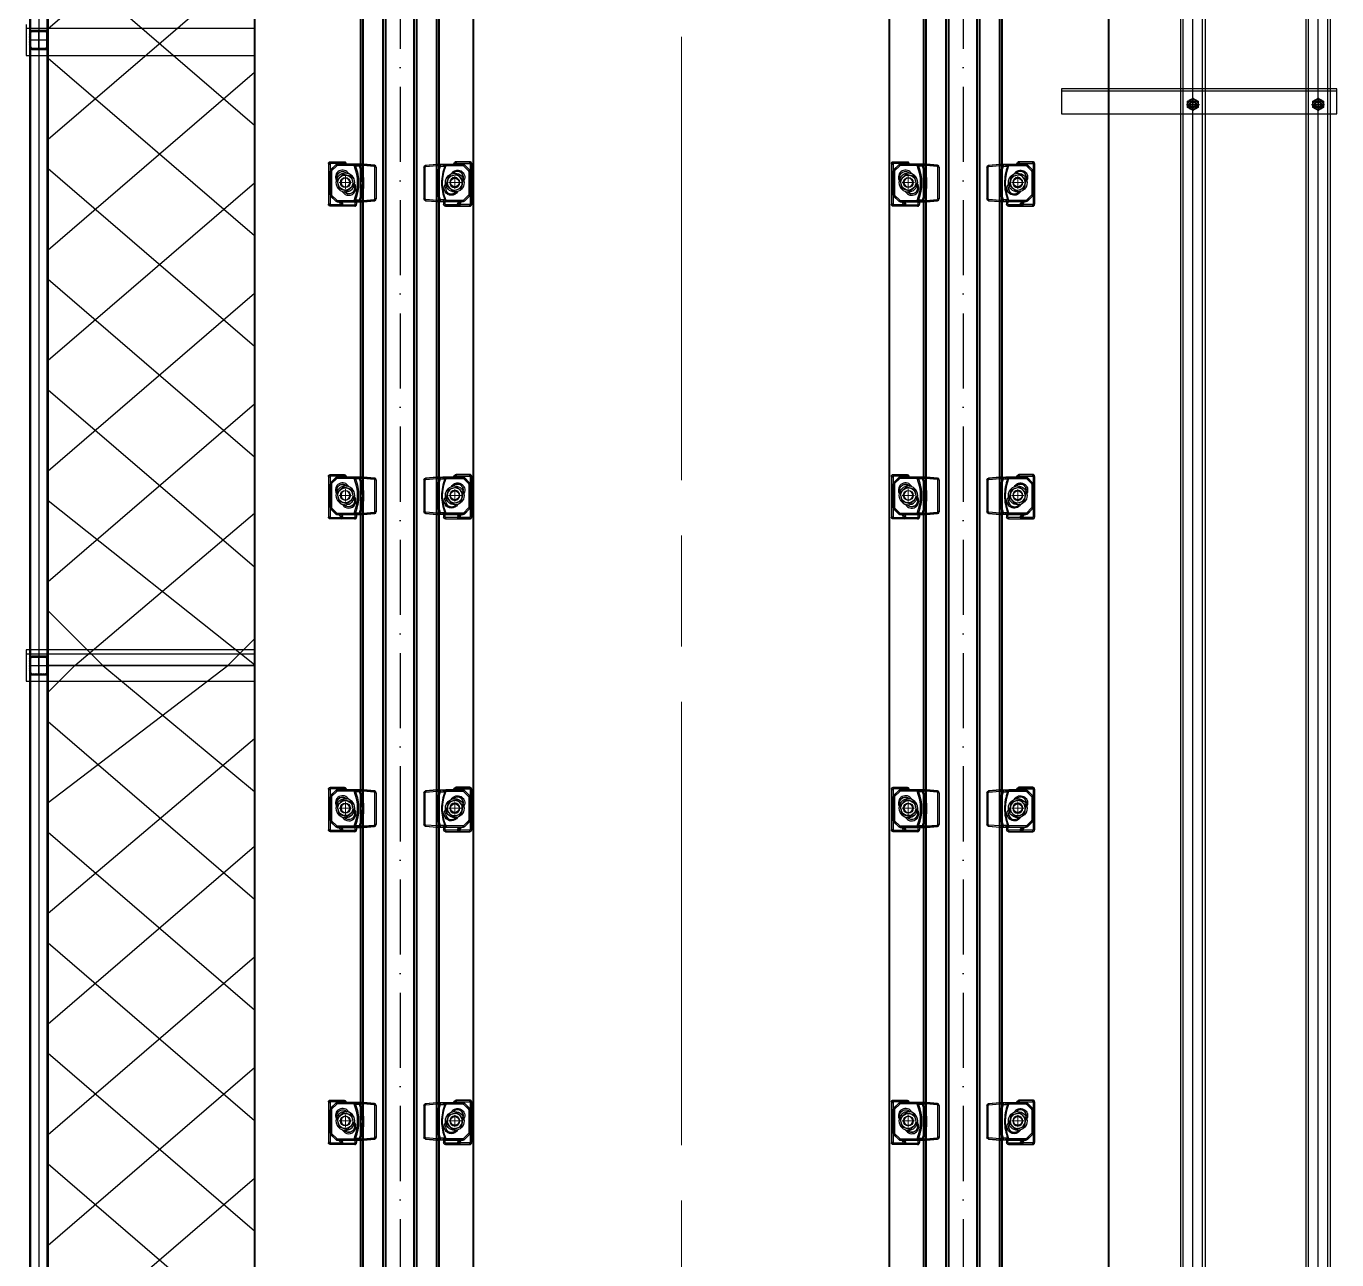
# Model space of a CAD drawing. Header units: centimetres. Extents: x 470464 to 524273, y 49611 to 59074.
# Drawn here: x 487983.2 to 488192.7, y 52610.4 to 52807.6 of the extents above; entities that cross this region are included whole.
import ezdxf

# ---------------------------------------------------------------- set-up
doc = ezdxf.new("R2010")
doc.units = ezdxf.units.CM
doc.header["$MEASUREMENT"] = 0
for name, pattern in [('1244_Aselsan_MIUM_3000$0$ACAD_ISO10W100', [18, 12, -3, 0, -3]), ('ACAD_ISO08W100', [36, 24, -3, 6, -3]), ('CENTER', [50.8, 31.75, -6.35, 6.35, -6.35]), ('CHAIN', [0.3543, 0.2362, -0.0295, 0.0591, -0.0295])]:
    doc.linetypes.add(name, pattern=pattern)
for name, color, linetype, lineweight in [('1', 7, 'Continuous', 25), ('AAA_EKSEN', 1, 'ACAD_ISO08W100', 9), ('Barış BABUR 23', 1, 'ACAD_ISO08W100', 13), ('S-COLS-CONC', 4, 'Continuous', 40)]:
    doc.layers.add(name, color=color, linetype=linetype, lineweight=lineweight)
doc.layers.add('vinç', color=7, linetype='Continuous')

# ---------------------------------------------------------------- blocks, each defined once
blk = doc.blocks.new('rdthtrjyrjrtdtrhtjytj')
at = {"ltscale": 0.4}
h = blk.add_hatch(color=2, dxfattribs=at)
h.dxf.hatch_style = 1
h.paths.add_polyline_path([(413937.79, 75636.94, -0.414214), (413938.19, 75637.34), (413937.79, 75637.34)])
h = blk.add_hatch(color=2, dxfattribs=at)
h.dxf.hatch_style = 1
h.paths.add_polyline_path([(413940.39, 75637.34, -0.414214), (413940.79, 75636.94), (413940.79, 75637.34)])
h = blk.add_hatch(color=2, dxfattribs=at)
h.dxf.hatch_style = 1
h.paths.add_polyline_path([(414037.79, 75636.94, -0.414214), (414038.19, 75637.34), (414037.79, 75637.34)])
h = blk.add_hatch(color=2, dxfattribs=at)
h.dxf.hatch_style = 1
h.paths.add_polyline_path([(414040.39, 75637.34, -0.414214), (414040.79, 75636.94), (414040.79, 75637.34)])
at = {"color": 2, "linetype": 'Continuous', "ltscale": 2}
for p, q in [((413937.46, 75637.34), (413909.07, 75670.34)), ((413924.5, 75637.34), (413952.89, 75670.34)), ((413955.14, 75637.34), (413926.75, 75670.34)), ((413942.17, 75637.34), (413970.56, 75670.34)), ((413972.82, 75637.34), (413944.43, 75670.34)), ((413959.85, 75637.34), (413988.24, 75670.34)), ((413990.49, 75637.34), (413962.1, 75670.34)), ((413977.53, 75637.34), (414005.92, 75670.34)), ((414008.17, 75637.34), (413979.78, 75670.34)), ((413995.21, 75637.34), (414023.49, 75670.34)), ((414025.85, 75637.34), (413997.46, 75670.34)), ((414012.89, 75637.34), (414039.12, 75670.34)), ((414039.29, 75641.58), (414014.94, 75670.34)), ((414039.29, 75666.06), (414035, 75670.34)), ((414039.29, 75646.06), (414059.4, 75670.34)), ((414048.24, 75637.34), (414076.63, 75670.34)), ((414078.88, 75637.34), (414050.97, 75670.34)), ((414065.92, 75637.34), (414094.31, 75670.34)), ((414096.56, 75637.34), (414068.17, 75670.34)), ((414083.6, 75637.34), (414111.99, 75670.34)), ((414114.24, 75637.34), (414085.85, 75670.34)), ((414101.27, 75637.34), (414129.66, 75670.34)), ((414131.91, 75637.34), (414103.53, 75670.34)), ((414118.95, 75637.34), (414147.34, 75670.34)), ((414149.59, 75637.34), (414121.2, 75670.34)), ((414061.2, 75637.34), (414039.29, 75666.06)), ((414030.56, 75637.34), (414039.29, 75646.06)), ((414043.53, 75637.34), (414039.29, 75641.58))]:
    blk.add_line(p, q, dxfattribs=at)
at = {"color": 2, "ltscale": 5}
for p, q in [((413937.39, 75633.84), (413937.39, 75670.34)), ((413941.79, 75633.84), (413941.79, 75670.34)), ((414036.79, 75670.34), (414036.79, 75633.84)), ((414037.39, 75633.84), (414037.39, 75670.34)), ((414041.79, 75633.84), (414041.79, 75670.34)), ((413936.79, 75633.84), (413941.79, 75633.84)), ((414036.79, 75633.84), (414041.79, 75633.84))]:
    blk.add_line(p, q, dxfattribs=at)
at = {"color": 2, "ltscale": 0.4}
for p, q in [((414039.29, 75670.34), (414039.29, 75637.34)), ((414039.29, 75637.34), (414039.29, 75670.34)), ((413839.29, 75637.34), (414039.29, 75637.34)), ((413937.79, 75636.94), (413937.79, 75637.34)), ((413938.19, 75637.34), (413937.79, 75637.34)), ((413937.79, 75637.34), (413937.79, 75636.94)), ((413937.79, 75636.94), (413937.79, 75634.74)), ((413937.99, 75636.94), (413937.99, 75634.74)), ((413940.39, 75637.34), (413938.19, 75637.34)), ((413940.39, 75637.14), (413938.19, 75637.14)), ((413940.39, 75637.34), (413940.79, 75637.34)), ((413940.59, 75634.74), (413940.59, 75636.94)), ((413940.79, 75636.94), (413940.79, 75637.34)), ((413940.79, 75637.34), (413940.79, 75636.94)), ((413940.79, 75634.74), (413940.79, 75636.94)), ((414037.79, 75636.94), (414037.79, 75637.34)), ((414038.19, 75637.34), (414037.79, 75637.34)), ((414037.79, 75637.34), (414037.79, 75636.94)), ((414037.79, 75636.94), (414037.79, 75634.74)), ((414037.99, 75636.94), (414037.99, 75634.74)), ((414040.39, 75637.34), (414038.19, 75637.34)), ((414040.39, 75637.14), (414038.19, 75637.14)), ((414039.29, 75637.34), (414239.29, 75637.34)), ((414040.39, 75637.34), (414040.79, 75637.34)), ((414040.59, 75634.74), (414040.59, 75636.94)), ((414040.79, 75636.94), (414040.79, 75637.34)), ((414040.79, 75637.34), (414040.79, 75636.94)), ((414040.79, 75634.74), (414040.79, 75636.94)), ((413938.19, 75634.54), (413940.39, 75634.54)), ((413938.19, 75634.34), (413940.39, 75634.34)), ((414038.19, 75634.54), (414040.39, 75634.54)), ((414038.19, 75634.34), (414040.39, 75634.34))]:
    blk.add_line(p, q, dxfattribs=at)
at = {"color": 2}
for p, q in [((414480.79, 75637.34), (413397.79, 75637.34)), ((413397.79, 75634.34), (414480.79, 75634.34))]:
    blk.add_line(p, q, dxfattribs=at)
at = {"color": 2, "ltscale": 3}
for p, q in [((413397.79, 75637.14), (414480.79, 75637.14)), ((413397.79, 75634.54), (414480.79, 75634.54))]:
    blk.add_line(p, q, dxfattribs=at)
at = {"color": 2, "linetype": 'CENTER', "ltscale": 30}
blk.add_line((413397.79, 75635.84), (414480.79, 75635.84), dxfattribs=at)
at = {"color": 2, "linetype": 'Continuous'}
for p, q in [((413938.2, 75637.34), (413937.79, 75636.92)), ((413937.99, 75636.86), (413937.79, 75636.66)), ((413937.99, 75636.59), (413937.79, 75636.39)), ((413937.99, 75636.33), (413937.79, 75636.13)), ((413937.99, 75636.06), (413937.79, 75635.86)), ((413937.99, 75635.8), (413937.79, 75635.6)), ((413938.47, 75637.34), (413938.27, 75637.14)), ((413938.73, 75637.34), (413938.53, 75637.14)), ((413939, 75637.34), (413938.8, 75637.14)), ((413939.26, 75637.34), (413939.06, 75637.14)), ((413939.53, 75637.34), (413939.33, 75637.14)), ((413939.79, 75637.34), (413939.59, 75637.14)), ((413940.06, 75637.34), (413939.86, 75637.14)), ((413940.32, 75637.34), (413940.12, 75637.14)), ((413940.55, 75637.3), (413940.39, 75637.14)), ((413940.7, 75637.18), (413940.56, 75637.04)), ((413940.78, 75637), (413940.59, 75636.8)), ((413940.79, 75636.74), (413940.59, 75636.54)), ((413940.79, 75636.47), (413940.59, 75636.27)), ((413940.79, 75636.21), (413940.59, 75636.01)), ((413940.79, 75635.94), (413940.59, 75635.74)), ((414038.2, 75637.34), (414037.79, 75636.92)), ((414037.99, 75636.86), (414037.79, 75636.66)), ((414037.99, 75636.59), (414037.79, 75636.39)), ((414037.99, 75636.33), (414037.79, 75636.13)), ((414037.99, 75636.06), (414037.79, 75635.86)), ((414037.99, 75635.8), (414037.79, 75635.6)), ((414038.47, 75637.34), (414038.27, 75637.14)), ((414038.73, 75637.34), (414038.53, 75637.14)), ((414039, 75637.34), (414038.8, 75637.14)), ((414039.26, 75637.34), (414039.06, 75637.14)), ((414039.53, 75637.34), (414039.33, 75637.14)), ((414039.79, 75637.34), (414039.59, 75637.14)), ((414040.06, 75637.34), (414039.86, 75637.14)), ((414040.32, 75637.34), (414040.12, 75637.14)), ((414040.55, 75637.3), (414040.39, 75637.14)), ((414040.7, 75637.18), (414040.56, 75637.04)), ((414040.78, 75637), (414040.59, 75636.8)), ((414040.79, 75636.74), (414040.59, 75636.54)), ((414040.79, 75636.47), (414040.59, 75636.27)), ((414040.79, 75636.21), (414040.59, 75636.01)), ((414040.79, 75635.94), (414040.59, 75635.74)), ((413937.99, 75635.53), (413937.79, 75635.33)), ((413937.99, 75635.27), (413937.79, 75635.07)), ((413937.99, 75635), (413937.79, 75634.8)), ((413937.99, 75634.73), (413937.82, 75634.57)), ((413938.08, 75634.57), (413937.94, 75634.42)), ((413938.32, 75634.54), (413938.12, 75634.34)), ((413938.58, 75634.54), (413938.38, 75634.34)), ((413938.85, 75634.54), (413938.65, 75634.34)), ((413939.11, 75634.54), (413938.91, 75634.34)), ((413939.38, 75634.54), (413939.18, 75634.34)), ((413939.64, 75634.54), (413939.44, 75634.34)), ((413939.91, 75634.54), (413939.71, 75634.34)), ((413940.17, 75634.54), (413939.97, 75634.34)), ((413940.45, 75634.55), (413940.24, 75634.34)), ((413940.76, 75634.59), (413940.53, 75634.36)), ((413940.79, 75634.88), (413940.57, 75634.67)), ((413940.79, 75635.68), (413940.59, 75635.48)), ((413940.79, 75635.41), (413940.59, 75635.21)), ((413940.79, 75635.15), (413940.59, 75634.95)), ((414037.99, 75635.53), (414037.79, 75635.33)), ((414037.99, 75635.27), (414037.79, 75635.07)), ((414037.99, 75635), (414037.79, 75634.8)), ((414037.99, 75634.73), (414037.82, 75634.57)), ((414038.08, 75634.57), (414037.94, 75634.42)), ((414038.32, 75634.54), (414038.12, 75634.34)), ((414038.58, 75634.54), (414038.38, 75634.34)), ((414038.85, 75634.54), (414038.65, 75634.34)), ((414039.11, 75634.54), (414038.91, 75634.34)), ((414039.38, 75634.54), (414039.18, 75634.34)), ((414039.64, 75634.54), (414039.44, 75634.34)), ((414039.91, 75634.54), (414039.71, 75634.34)), ((414040.17, 75634.54), (414039.97, 75634.34)), ((414040.45, 75634.55), (414040.24, 75634.34)), ((414040.76, 75634.59), (414040.53, 75634.36)), ((414040.79, 75634.88), (414040.57, 75634.67)), ((414040.79, 75635.68), (414040.59, 75635.48)), ((414040.79, 75635.41), (414040.59, 75635.21)), ((414040.79, 75635.15), (414040.59, 75634.95))]:
    blk.add_line(p, q, dxfattribs=at)
at = {"color": 2, "linetype": 'CENTER', "ltscale": 10}
for p, q in [((413940.59, 75635.84), (413937.99, 75635.84)), ((413939.29, 75634.54), (413939.29, 75637.14)), ((414040.59, 75635.84), (414037.99, 75635.84)), ((414039.29, 75634.54), (414039.29, 75637.14))]:
    blk.add_line(p, q, dxfattribs=at)
at = {"color": 2, "ltscale": 0.4}
for centre, radius, start, end in [((413938.19, 75636.94), 0.4, 90, 180), ((413938.19, 75636.94), 0.4, 90, 180), ((413938.19, 75636.94), 0.2, 90, 180), ((413940.39, 75636.94), 0.4, 0, 90), ((413940.39, 75636.94), 0.4, 0, 90), ((413940.39, 75636.94), 0.2, 0, 90), ((414038.19, 75636.94), 0.4, 90, 180), ((414038.19, 75636.94), 0.4, 90, 180), ((414038.19, 75636.94), 0.2, 90, 180), ((414040.39, 75636.94), 0.4, 0, 90), ((414040.39, 75636.94), 0.4, 0, 90), ((414040.39, 75636.94), 0.2, 0, 90), ((413938.19, 75634.74), 0.4, 180, 270), ((413938.19, 75634.74), 0.2, 180, 270), ((413940.39, 75634.74), 0.2, 270, 0), ((413940.39, 75634.74), 0.4, 270, 0), ((414038.19, 75634.74), 0.4, 180, 270), ((414038.19, 75634.74), 0.2, 180, 270), ((414040.39, 75634.74), 0.2, 270, 0), ((414040.39, 75634.74), 0.4, 270, 0)]:
    blk.add_arc(centre, radius, start, end, dxfattribs=at)
at = {"layer": 'vinç', "color": 2}
blk.add_line((414481.79, 75670.34), (413396.79, 75670.34), dxfattribs=at)
blk = doc.blocks.new('tfdyktstrkydsrtdykulkdtkyg')
at = {"color": 2, "linetype": '1244_Aselsan_MIUM_3000$0$ACAD_ISO10W100'}
blk.add_line((413349.49, 75894.59), (414524.69, 75894.59), dxfattribs=at)
at = {"layer": 'S-COLS-CONC', "color": 2}
for p, q in [((414524.69, 75900.84), (413349.49, 75900.84)), ((414524.69, 75900.47), (413349.49, 75900.47)), ((414524.69, 75897.29), (413349.49, 75897.29)), ((414524.69, 75896.84), (413349.49, 75896.84)), ((414524.69, 75892.34), (413349.49, 75892.34)), ((414524.69, 75891.89), (413349.49, 75891.89)), ((414524.69, 75888.7), (413349.49, 75888.7)), ((414524.69, 75888.34), (413349.49, 75888.34))]:
    blk.add_line(p, q, dxfattribs=at)
blk = doc.blocks.new('sfsdsggssg')
at = {"layer": '1', "color": 2, "linetype": 'Continuous'}
for p, q in [((1141.12, -34640.04), (1141.14, -34640.05)), ((1141.12, -34640.04), (1141.12, -34645.13)), ((1141.14, -34640.05), (1141.34, -34640.05)), ((1141.14, -34640.05), (1141.14, -34645.11)), ((1141.34, -34645.11), (1141.34, -34640.05)), ((1141.39, -34639.74), (1143.17, -34639.58)), ((1141.41, -34639.76), (1141.39, -34639.74)), ((1143.18, -34639.6), (1141.41, -34639.76)), ((1141.41, -34639.76), (1141.43, -34639.95)), ((1141.43, -34639.95), (1143.19, -34639.8)), ((1143.18, -34639.6), (1143.19, -34639.8)), ((1143.2, -34639.6), (1143.2, -34639.8)), ((1143.56, -34639.62), (1143.54, -34639.81)), ((1143.54, -34639.81), (1143.64, -34639.82)), ((1143.56, -34639.62), (1143.57, -34639.58)), ((1143.66, -34639.63), (1143.56, -34639.62)), ((1143.57, -34639.58), (1144.07, -34639.58)), ((1143.66, -34639.63), (1143.64, -34639.82)), ((1143.64, -34639.82), (1143.79, -34639.88)), ((1144.06, -34639.63), (1144.07, -34639.58)), ((1144.45, -34639.58), (1147.37, -34639.58)), ((1144.45, -34639.61), (1144.45, -34639.58)), ((1147.36, -34639.6), (1144.65, -34639.6)), ((1144.65, -34639.6), (1144.65, -34639.8)), ((1144.65, -34639.8), (1147.36, -34639.8)), ((1145.84, -34639.58), (1145.99, -34639.33)), ((1146.02, -34639.39), (1145.91, -34639.58)), ((1145.99, -34639.33), (1146.02, -34639.39)), ((1146.14, -34639.58), (1146.2, -34639.49)), ((1146.28, -34639.24), (1146.25, -34639.18)), ((1148.46, -34639.18), (1146.25, -34639.18)), ((1148.4, -34639.24), (1146.28, -34639.24)), ((1146.28, -34639.44), (1148.4, -34639.44)), ((1147.37, -34639.58), (1147.36, -34639.6)), ((1147.36, -34639.6), (1147.36, -34639.8)), ((1147.43, -34639.83), (1147.58, -34639.69)), ((1147.43, -34639.83), (1148.25, -34640.64)), ((1147.58, -34639.69), (1147.58, -34639.67)), ((1148.39, -34640.5), (1147.58, -34639.69)), ((1147.59, -34639.67), (1148.41, -34640.49)), ((1148.25, -34640.64), (1148.39, -34640.5)), ((1148.28, -34640.72), (1148.28, -34644.45)), ((1148.28, -34640.72), (1148.47, -34640.72)), ((1148.41, -34640.49), (1148.39, -34640.5)), ((1148.46, -34639.18), (1148.4, -34639.24)), ((1148.47, -34640.72), (1148.5, -34640.71)), ((1148.47, -34644.45), (1148.47, -34640.72)), ((1148.5, -34639.54), (1148.51, -34642.73)), ((1148.5, -34640.71), (1148.5, -34644.46)), ((1148.7, -34639.54), (1148.75, -34639.48)), ((1148.71, -34642.91), (1148.7, -34639.54)), ((1148.75, -34639.48), (1148.75, -34645.98)), ((1144.57, -34642.74), (1144.5, -34642.84)), ((1144.6, -34642.9), (1144.5, -34642.84)), ((1145.51, -34641.09), (1145.49, -34641.12)), ((1145.51, -34641.09), (1145.53, -34641.11)), ((1148.68, -34643.14), (1148.71, -34642.91)), ((1146.45, -34643.96), (1146.49, -34643.98)), ((1146.49, -34643.98), (1146.51, -34643.94)), ((1148.25, -34644.52), (1147.43, -34645.33)), ((1147.58, -34645.47), (1148.39, -34644.66)), ((1148.41, -34644.67), (1147.59, -34645.49)), ((1148.25, -34644.52), (1148.39, -34644.66)), ((1148.28, -34644.45), (1148.47, -34644.45)), ((1148.39, -34644.66), (1148.41, -34644.67)), ((1148.5, -34644.46), (1148.47, -34644.45)), ((1148.49, -34644.53), (1148.49, -34645.93)), ((1148.69, -34645.92), (1148.68, -34643.14)), ((1141.14, -34645.11), (1141.12, -34645.13)), ((1141.14, -34645.11), (1141.34, -34645.11)), ((1141.39, -34645.42), (1141.41, -34645.41)), ((1143.17, -34645.58), (1141.39, -34645.42)), ((1141.41, -34645.41), (1141.43, -34645.21)), ((1141.41, -34645.41), (1143.18, -34645.56)), ((1143.19, -34645.36), (1141.43, -34645.21)), ((1143.18, -34645.56), (1143.19, -34645.36)), ((1143.2, -34645.36), (1143.2, -34645.56)), ((1143.64, -34645.34), (1143.54, -34645.35)), ((1143.54, -34645.35), (1143.56, -34645.55)), ((1143.56, -34645.55), (1143.66, -34645.54)), ((1143.56, -34645.55), (1143.57, -34645.58)), ((1144.07, -34645.58), (1143.57, -34645.58)), ((1143.79, -34645.28), (1143.64, -34645.34)), ((1143.64, -34645.34), (1143.66, -34645.54)), ((1144.06, -34645.54), (1144.07, -34645.58)), ((1144.25, -34645.58), (1144.25, -34645.98)), ((1144.29, -34645.94), (1144.25, -34645.98)), ((1144.3, -34645.58), (1144.29, -34645.94)), ((1144.45, -34645.55), (1144.45, -34645.58)), ((1147.37, -34645.58), (1144.45, -34645.58)), ((1144.49, -34645.95), (1144.5, -34645.58)), ((1144.55, -34646.28), (1144.59, -34646.24)), ((1144.55, -34646.28), (1148.46, -34646.28)), ((1146.46, -34646.05), (1144.59, -34646.05)), ((1144.59, -34646.24), (1146.72, -34646.24)), ((1144.65, -34645.36), (1144.65, -34645.56)), ((1147.36, -34645.36), (1144.65, -34645.36)), ((1144.65, -34645.56), (1147.36, -34645.56)), ((1146.65, -34645.58), (1146.51, -34645.83)), ((1146.72, -34646.24), (1146.84, -34646.22)), ((1146.84, -34646.03), (1146.84, -34646.22)), ((1148.39, -34646.03), (1146.84, -34646.03)), ((1146.84, -34646.22), (1148.39, -34646.22)), ((1147.36, -34645.36), (1147.36, -34645.56)), ((1147.36, -34645.56), (1147.37, -34645.58)), ((1147.43, -34645.33), (1147.58, -34645.47)), ((1147.58, -34645.49), (1147.58, -34645.47)), ((1148.39, -34646.03), (1148.39, -34646.22)), ((1148.39, -34646.22), (1148.46, -34646.28)), ((1148.75, -34645.98), (1148.69, -34645.92))]:
    blk.add_line(p, q, dxfattribs=at)
for radius in [1.5, 0.7]:
    blk.add_circle((1146.05, -34642.51), radius, dxfattribs=at)
at = {"layer": '1', "color": 2, "linetype": 'Continuous', "extrusion": (0, 0, -1)}
blk.add_circle((-1146.05, -34642.51), 0.8, dxfattribs=at)
for centre, start, end in [((-1146.5, -34641.66), 29.8539, 207.4717), ((-1145.5, -34643.41), 209.8539, 29.8539)]:
    blk.add_arc(centre, 1.14, start, end, dxfattribs=at)
at = {"layer": '1', "color": 2, "linetype": 'Continuous'}
for centre, radius, start, end in [((1146.5, -34641.66), 0.943, 345.8258, 138.463), ((1146.5, -34641.66), 0.92, 347.6089, 136.677), ((1146.05, -34642.51), 1.2, 166, 226), ((1146.05, -34642.51), 1.2, 106, 166), ((1146.05, -34642.51), 1.2, 46, 106), ((1146.05, -34642.51), 1.2, 286, 346), ((1146.05, -34642.51), 1.2, 346, 46), ((1145.5, -34643.41), 0.943, 155.4674, 321.1742), ((1145.5, -34643.41), 0.92, 156.9271, 319.7145), ((1146.05, -34642.51), 1.2, 226, 286)]:
    blk.add_arc(centre, radius, start, end, dxfattribs=at)
at = {"layer": '1', "color": 2, "linetype": 'Continuous', "extrusion": (0, 0, -1)}
for centre, major_axis, ratio, start_param, end_param in [((1141.42, -34640.04), (-0.222, 0.204), 0.995811, 5.544902, 7.021469), ((1141.44, -34640.05), (0.203, 0.221), 0.997694, 3.974105, 5.450673), ((1141.44, -34640.05), (0.0742, -0.068), 0.993033, 2.403309, 3.879876), ((1143.64, -34639.82), (0.001, 0.2), 0.752836, 0.132804, 1.847295), ((1152.49, -34642.58), (-8.4, 0), 0.918737, 5.915201, 6.65117), ((1144.04, -34639.83), (0.001, 0.2), 0.752479, 0.132721, 1.852962), ((1144.31, -34639.82), (-0.014, 0.199), 0.74106, 0.130215, 1.915333), ((1144.45, -34639.81), (-0.008, 0.2), 0.422896, 0.096328, 1.761115), ((1146.28, -34639.54), (0.271, 0.128), 0.997202, 4.110755, 5.150568), ((1146.19, -34639.49), (-0.173, 0.101), 0.027764, 4.691233, 6.195885), ((1146.28, -34639.54), (-0.0748, 0.0667), 0.997721, 6.084759, 7.124571), ((1146.28, -34639.44), (0, 0.2), 0.004243, 0.087267, 1.605444), ((1147.36, -34639.9), (-0.277, 0.115), 0.998522, 1.179673, 1.96192), ((1147.36, -34639.9), (0.0384, 0.0928), 0.995546, 5.892062, 6.674309), ((1147.37, -34639.88), (0.115, 0.278), 0.997326, 5.892062, 6.674309), ((1148.17, -34640.72), (-0.0928, -0.0384), 0.995546, 2.750469, 3.532716), ((1148.17, -34640.72), (-0.115, 0.277), 0.998522, 1.179673, 1.96192), ((1148.4, -34639.44), (0, 0.2), 0.004243, 0.087267, 1.605444), ((1148.4, -34639.54), (-0.243, 0.175), 0.996422, 0.949848, 2.513048), ((1148.4, -34639.54), (0.0889, 0.0469), 0.994028, 5.200197, 6.763397), ((1148.2, -34640.71), (0.278, 0.115), 0.997326, 5.892062, 6.674309), ((1148.5, -34639.54), (0.2, 0.001), 0.034652, 0.087319, 1.566648), ((1148.51, -34642.74), (0.008, 0.2), 0.005639, 3.866293, 4.746837), ((1148.47, -34643.25), (0.056, 0.516), 0.770786, 6.203754, 6.230389), ((1148.51, -34642.91), (-0.201, 0.003), 0.124494, 1.540952, 3.020281), ((1148.51, -34642.91), (-0.188, 0.076), 0.878606, 1.230281, 2.70961), ((1148.17, -34644.45), (0.0928, -0.0384), 0.995546, 5.892062, 6.674309), ((1148.17, -34644.45), (0.115, 0.277), 0.998522, 1.179673, 1.96192), ((1148.2, -34644.46), (-0.278, 0.115), 0.997326, 2.750469, 3.532716), ((1148.49, -34643.14), (0.199, -0.02), 0.74823, 4.69971, 6.151435), ((1148.49, -34643.14), (-0.2, -0.001), 0.034899, 3.228912, 4.651252), ((1141.42, -34645.13), (0.222, 0.204), 0.995811, 2.403309, 3.879876), ((1141.44, -34645.11), (-0.203, 0.221), 0.997694, 3.974105, 5.450673), ((1141.44, -34645.11), (0.0742, 0.068), 0.993033, 2.403309, 3.879876), ((1143.64, -34645.34), (-0.001, 0.2), 0.752836, 1.294298, 3.008789), ((1144.04, -34645.34), (-0.001, 0.2), 0.752479, 1.288631, 3.008872), ((1144.56, -34645.98), (0.214, 0.214), 0.992433, 2.359993, 3.923193), ((1144.49, -34645.94), (-0.2, 0.001), 0.034627, 4.708031, 6.195866), ((1144.59, -34645.94), (-0.138, 0.267), 0.998031, 3.623062, 5.186262), ((1144.31, -34645.35), (0.014, 0.199), 0.74106, 1.22626, 3.011378), ((1144.45, -34645.36), (0.008, 0.2), 0.422896, 1.380478, 3.045264), ((1144.6, -34645.95), (0.0592, 0.0819), 0.989251, 2.52068, 4.08388), ((1144.59, -34646.04), (0, -0.2), 0.004269, 4.747034, 6.195918), ((1146.9, -34646), (0.426, 0.115), 0.905428, 3.310168, 3.875491), ((1146.46, -34646.06), (-0.199, -0.016), 0.034866, 1.569261, 2.70958), ((1146.72, -34646.04), (-0.256, 0.042), 0.76271, 4.58737, 6.036255), ((1146.51, -34645.83), (-0.174, 0.099), 0.027964, 1.549906, 2.758993), ((1146.84, -34646.02), (-0.038, 0.196), 0.907507, 3.350606, 5.211047), ((1146.9, -34646.01), (0.253, 0.061), 0.768803, 3.289543, 3.701099), ((1146.72, -34646.04), (-0.012, 0.201), 0.369521, 3.302192, 4.751077), ((1146.84, -34646.02), (-0.187, 0.071), 0.032625, 4.699988, 5.905162), ((1176.86, -34592.77), (84.96, 148.55), 0.001169, 1.933599, 1.936064), ((1146.84, -34646.01), (-0.174, 0.099), 0.030283, 4.695034, 5.900559), ((1176.86, -34592.78), (84.96, 148.54), 0.002337, 1.9329, 1.936067), ((1147.36, -34645.26), (0.0384, -0.0928), 0.995546, 5.892062, 6.674309), ((1147.36, -34645.26), (0.277, 0.115), 0.998522, 1.179673, 1.96192), ((1147.37, -34645.28), (-0.115, 0.278), 0.997326, 2.750469, 3.532716), ((1148.39, -34645.92), (0.139, 0.266), 0.998207, 1.09196, 2.65516), ((1148.39, -34645.93), (-0.0609, 0.0807), 0.988978, 2.219923, 3.783123), ((1148.49, -34645.92), (-0.2, -0.001), 0.034899, 3.228912, 4.712496)]:
    blk.add_ellipse(centre, major_axis=major_axis, ratio=ratio, start_param=start_param, end_param=end_param, dxfattribs=at)
at = {"layer": '1', "color": 2, "linetype": 'Continuous'}
for centre, major_axis, ratio, start_param, end_param in [((1152.2, -34642.58), (-9.07, 0), 0.918737, 5.945855, 6.620515), ((1146.25, -34639.48), (-0.15, 0.261), 0.994945, 5.763279, 6.803091), ((1148.45, -34639.48), (0.214, 0.214), 0.992433, 5.501585, 7.064785), ((1148.45, -34645.98), (-0.214, 0.214), 0.992433, 2.359993, 3.923193)]:
    blk.add_ellipse(centre, major_axis=major_axis, ratio=ratio, start_param=start_param, end_param=end_param, dxfattribs=at)
for points, weights in [([(1141.12, -34640.04), (1141.12, -34640.04), (1141.12, -34640.04)], [0.500000154953, 0.499999845047, 0.500000154953]), ([(1141.39, -34639.74), (1141.39, -34639.74), (1141.39, -34639.74)], [0.500000154951, 0.499999845049, 0.500000154951]), ([(1147.37, -34639.58), (1147.37, -34639.58), (1147.37, -34639.58)], [0.500000031564, 0.499999968436, 0.500000031564]), ([(1147.58, -34639.67), (1147.59, -34639.67), (1147.59, -34639.67)], [0.500000032286, 0.499999967714, 0.500000032286]), ([(1148.41, -34640.49), (1148.41, -34640.49), (1148.41, -34640.49)], [0.500000032004, 0.499999967996, 0.500000032004]), ([(1148.5, -34640.71), (1148.5, -34640.71), (1148.5, -34640.71)], [0.500000031722, 0.499999968278, 0.500000031722]), ([(1148.41, -34644.67), (1148.41, -34644.67), (1148.41, -34644.67)], [0.500000031836, 0.499999968164, 0.500000031836]), ([(1148.5, -34644.46), (1148.5, -34644.46), (1148.5, -34644.46)], [0.500000031229, 0.499999968771, 0.500000031229]), ([(1141.12, -34645.13), (1141.12, -34645.13), (1141.12, -34645.13)], [0.500000154938, 0.499999845062, 0.500000154938]), ([(1141.39, -34645.42), (1141.39, -34645.42), (1141.39, -34645.42)], [0.500000154962, 0.499999845038, 0.500000154962]), ([(1147.37, -34645.58), (1147.37, -34645.58), (1147.37, -34645.58)], [0.500000031519, 0.499999968481, 0.500000031519]), ([(1147.59, -34645.49), (1147.59, -34645.49), (1147.58, -34645.49)], [0.500000031966, 0.499999968034, 0.500000031966])]:
    blk.add_rational_spline(points, weights, degree=2, dxfattribs=at)
for points, knots in [([(1143.17, -34639.58), (1143.17, -34639.59), (1143.17, -34639.59), (1143.18, -34639.6), (1143.18, -34639.6), (1143.18, -34639.6)], [0, 0, 0, 0, 0.876308, 0.876308, 1, 1, 1, 1]), ([(1143.2, -34639.58), (1143.23, -34639.58), (1143.3, -34639.58), (1143.4, -34639.58), (1143.49, -34639.58), (1143.54, -34639.58), (1143.57, -34639.58)], [0, 0, 0, 0, 0.225713, 0.483808, 0.741904, 1, 1, 1, 1]), ([(1143.56, -34639.62), (1143.56, -34639.62), (1143.56, -34639.62), (1143.52, -34639.61), (1143.47, -34639.61), (1143.38, -34639.6), (1143.35, -34639.6), (1143.27, -34639.6), (1143.24, -34639.6), (1143.2, -34639.6)], [0, 0, 0, 0, 0.000017, 0.000017, 0.401467, 0.401467, 0.701656, 0.701656, 1, 1, 1, 1]), ([(1143.2, -34639.8), (1143.24, -34639.8), (1143.27, -34639.8), (1143.34, -34639.8), (1143.38, -34639.8), (1143.45, -34639.81), (1143.5, -34639.81), (1143.54, -34639.81)], [0, 0, 0, 0, 0.304321, 0.304321, 0.608496, 0.608496, 1, 1, 1, 1]), ([(1143.79, -34645.28), (1143.62, -34644.85), (1143.49, -34644.41), (1143.32, -34643.5), (1143.28, -34643.04), (1143.28, -34641.66), (1143.45, -34640.74), (1143.79, -34639.88)], [0, 0, 0, 0, 0.25, 0.25, 0.5, 0.5, 1, 1, 1, 1]), ([(1143.79, -34639.88), (1143.87, -34639.88), (1143.96, -34639.88), (1144.09, -34639.88), (1144.14, -34639.88), (1144.19, -34639.88)], [0, 0, 0, 0, 0.657537, 0.657537, 1, 1, 1, 1]), ([(1144.45, -34639.87), (1144.28, -34640.31), (1144.15, -34640.75), (1143.98, -34641.66), (1143.93, -34642.13), (1143.94, -34643.5), (1144.11, -34644.43), (1144.45, -34645.29)], [0, 0, 0, 0, 0.25, 0.25, 0.5, 0.5, 1, 1, 1, 1]), ([(1144.32, -34639.62), (1144.3, -34639.62), (1144.29, -34639.62), (1144.24, -34639.62), (1144.2, -34639.62), (1144.13, -34639.63), (1144.1, -34639.63), (1144.06, -34639.63), (1144.06, -34639.63), (1144.06, -34639.63)], [0, 0, 0, 0, 0.155547, 0.155547, 0.580528, 0.580528, 0.999985, 0.999985, 1, 1, 1, 1]), ([(1144.07, -34639.58), (1144.09, -34639.58), (1144.14, -34639.58), (1144.24, -34639.58), (1144.34, -34639.58), (1144.41, -34639.58), (1144.45, -34639.58)], [0, 0, 0, 0, 0.25, 0.5, 0.749999, 1, 1, 1, 1]), ([(1144.19, -34639.88), (1144.22, -34639.88), (1144.26, -34639.88), (1144.34, -34639.88), (1144.37, -34639.88), (1144.43, -34639.87), (1144.44, -34639.87), (1144.45, -34639.87)], [0, 0, 0, 0, 0.423047, 0.423047, 0.845832, 0.845832, 1, 1, 1, 1]), ([(1144.45, -34639.61), (1144.45, -34639.61), (1144.45, -34639.61), (1144.41, -34639.61), (1144.37, -34639.61), (1144.33, -34639.62), (1144.32, -34639.62), (1144.32, -34639.62)], [0, 0, 0, 0, 0.000035, 0.000035, 0.836112, 0.836112, 1, 1, 1, 1]), ([(1144.65, -34639.6), (1144.63, -34639.6), (1144.61, -34639.6), (1144.59, -34639.61), (1144.55, -34639.61), (1144.5, -34639.61), (1144.45, -34639.61)], [0, 0, 0, 0, 0.267342, 0.267342, 0.267342, 1, 1, 1, 1]), ([(1144.45, -34639.87), (1144.47, -34639.86), (1144.5, -34639.86), (1144.53, -34639.85), (1144.53, -34639.84), (1144.54, -34639.84)], [0, 0, 0, 0, 0.864692, 0.864692, 1, 1, 1, 1]), ([(1144.54, -34639.84), (1144.56, -34639.83), (1144.59, -34639.82), (1144.62, -34639.81), (1144.62, -34639.81), (1144.63, -34639.81), (1144.64, -34639.81), (1144.65, -34639.8)], [0, 0, 0, 0, 0.704482, 0.704482, 0.731136, 0.731136, 1, 1, 1, 1]), ([(1144.72, -34642.9), (1144.74, -34642.79), (1144.77, -34642.68), (1144.83, -34642.46), (1144.86, -34642.34), (1144.89, -34642.22)], [0, 0, 0, 0, 0.5, 0.5, 1, 1, 1, 1]), ([(1145.05, -34641.55), (1145.16, -34641.52), (1145.26, -34641.49), (1145.48, -34641.43), (1145.6, -34641.39), (1145.72, -34641.36)], [0, 0, 0, 0, 0.5, 0.5, 1, 1, 1, 1]), ([(1146.38, -34641.17), (1146.46, -34641.24), (1146.54, -34641.32), (1146.71, -34641.48), (1146.8, -34641.57), (1146.88, -34641.65)], [0, 0, 0, 0, 0.5, 0.5, 1, 1, 1, 1]), ([(1147.38, -34642.13), (1147.36, -34642.24), (1147.33, -34642.34), (1147.27, -34642.57), (1147.24, -34642.69), (1147.21, -34642.8)], [0, 0, 0, 0, 0.5, 0.5, 1, 1, 1, 1]), ([(1145.71, -34643.86), (1145.64, -34643.78), (1145.56, -34643.71), (1145.39, -34643.55), (1145.3, -34643.46), (1145.22, -34643.38)], [0, 0, 0, 0, 0.5, 0.5, 1, 1, 1, 1]), ([(1147.05, -34643.48), (1146.94, -34643.51), (1146.84, -34643.54), (1146.62, -34643.6), (1146.5, -34643.63), (1146.38, -34643.67)], [0, 0, 0, 0, 0.5, 0.5, 1, 1, 1, 1]), ([(1143.54, -34645.35), (1143.5, -34645.35), (1143.46, -34645.36), (1143.38, -34645.36), (1143.35, -34645.36), (1143.27, -34645.36), (1143.24, -34645.36), (1143.2, -34645.36)], [0, 0, 0, 0, 0.37098, 0.37098, 0.685408, 0.685408, 1, 1, 1, 1]), ([(1143.2, -34645.56), (1143.24, -34645.56), (1143.28, -34645.56), (1143.35, -34645.56), (1143.39, -34645.56), (1143.47, -34645.55), (1143.52, -34645.55), (1143.56, -34645.55)], [0, 0, 0, 0, 0.308433, 0.308433, 0.618953, 0.618953, 1, 1, 1, 1]), ([(1143.57, -34645.58), (1143.54, -34645.58), (1143.49, -34645.58), (1143.4, -34645.58), (1143.3, -34645.58), (1143.23, -34645.58), (1143.2, -34645.58)], [0, 0, 0, 0, 0.258096, 0.516192, 0.774287, 1, 1, 1, 1]), ([(1144.19, -34645.28), (1144.1, -34645.28), (1144.01, -34645.28), (1143.88, -34645.28), (1143.83, -34645.28), (1143.79, -34645.28)], [0, 0, 0, 0, 0.657537, 0.657537, 1, 1, 1, 1]), ([(1144.06, -34645.54), (1144.06, -34645.54), (1144.06, -34645.54), (1144.1, -34645.54), (1144.14, -34645.54), (1144.23, -34645.54), (1144.27, -34645.54), (1144.32, -34645.55)], [0, 0, 0, 0, 0.000015, 0.000015, 0.496417, 0.496417, 1, 1, 1, 1]), ([(1144.45, -34645.58), (1144.41, -34645.58), (1144.34, -34645.58), (1144.24, -34645.58), (1144.14, -34645.58), (1144.09, -34645.58), (1144.07, -34645.58)], [0, 0, 0, 0, 0.250001, 0.5, 0.75, 1, 1, 1, 1]), ([(1144.45, -34645.29), (1144.41, -34645.29), (1144.36, -34645.29), (1144.28, -34645.28), (1144.23, -34645.28), (1144.19, -34645.28)], [0, 0, 0, 0, 0.500153, 0.500153, 1, 1, 1, 1]), ([(1144.32, -34645.55), (1144.35, -34645.55), (1144.38, -34645.55), (1144.43, -34645.55), (1144.44, -34645.55), (1144.45, -34645.55), (1144.45, -34645.55), (1144.45, -34645.55)], [0, 0, 0, 0, 0.836069, 0.836069, 0.999965, 0.999965, 1, 1, 1, 1]), ([(1144.54, -34645.32), (1144.51, -34645.31), (1144.49, -34645.3), (1144.46, -34645.29), (1144.46, -34645.29), (1144.45, -34645.29)], [0, 0, 0, 0, 0.863107, 0.863107, 1, 1, 1, 1]), ([(1144.65, -34645.36), (1144.62, -34645.35), (1144.58, -34645.34), (1144.55, -34645.32), (1144.54, -34645.32), (1144.54, -34645.32)], [0, 0, 0, 0, 0.858601, 0.858601, 1, 1, 1, 1])]:
    blk.add_open_spline(points, degree=3, knots=knots, dxfattribs=at)
for points in [[(1143.2, -34639.58), (1143.19, -34639.58), (1143.18, -34639.58), (1143.17, -34639.58)], [(1143.17, -34639.58), (1143.17, -34639.58), (1143.17, -34639.58), (1143.17, -34639.58)], [(1143.2, -34639.6), (1143.19, -34639.6), (1143.18, -34639.6), (1143.18, -34639.6)], [(1143.19, -34639.8), (1143.2, -34639.8), (1143.2, -34639.8), (1143.2, -34639.8)], [(1143.2, -34639.6), (1143.2, -34639.59), (1143.2, -34639.59), (1143.2, -34639.58)], [(1143.2, -34639.58), (1143.2, -34639.58), (1143.2, -34639.58), (1143.2, -34639.58)], [(1144.06, -34639.63), (1143.93, -34639.63), (1143.8, -34639.63), (1143.66, -34639.63)], [(1145.22, -34643.38), (1145.04, -34643.21), (1144.87, -34643.04), (1144.72, -34642.9)], [(1144.89, -34642.22), (1144.94, -34641.99), (1145, -34641.76), (1145.05, -34641.55)], [(1145.72, -34641.36), (1145.95, -34641.29), (1146.18, -34641.23), (1146.38, -34641.17)], [(1146.88, -34641.65), (1147.06, -34641.82), (1147.23, -34641.98), (1147.38, -34642.13)], [(1147.21, -34642.8), (1147.16, -34643.04), (1147.1, -34643.27), (1147.05, -34643.48)], [(1146.38, -34643.67), (1146.15, -34643.73), (1145.92, -34643.8), (1145.71, -34643.86)], [(1143.18, -34645.56), (1143.17, -34645.57), (1143.17, -34645.57), (1143.17, -34645.58)], [(1143.17, -34645.58), (1143.18, -34645.58), (1143.19, -34645.58), (1143.2, -34645.58)], [(1143.17, -34645.58), (1143.17, -34645.58), (1143.17, -34645.58), (1143.17, -34645.58)], [(1143.18, -34645.56), (1143.18, -34645.56), (1143.19, -34645.56), (1143.2, -34645.56)], [(1143.2, -34645.36), (1143.2, -34645.36), (1143.2, -34645.36), (1143.19, -34645.36)], [(1143.2, -34645.58), (1143.2, -34645.58), (1143.2, -34645.57), (1143.2, -34645.56)], [(1143.2, -34645.58), (1143.2, -34645.58), (1143.2, -34645.58), (1143.2, -34645.58)], [(1143.66, -34645.54), (1143.8, -34645.54), (1143.93, -34645.54), (1144.06, -34645.54)], [(1144.45, -34645.55), (1144.51, -34645.56), (1144.58, -34645.56), (1144.65, -34645.56)], [(1146.68, -34645.92), (1146.67, -34645.93), (1146.67, -34645.94), (1146.66, -34645.96)], [(1146.84, -34646.03), (1146.84, -34646.02), (1146.84, -34646.02), (1146.84, -34646.02)]]:
    blk.add_open_spline(points, degree=3, dxfattribs=at)
at = {"layer": 'AAA_EKSEN', "color": 2, "linetype": 'CHAIN', "ltscale": 20}
for p, q in [((1147.05, -34642.51), (1145.05, -34642.51)), ((1146.05, -34641.51), (1146.05, -34643.51))]:
    blk.add_line(p, q, dxfattribs=at)
blk = doc.blocks.new('dyjtdytfdtktuykdtyulyfırs')
at = {"layer": 'S-COLS-CONC', "color": 2, "rotation": 90.00000000000001}
for p in [(379319.57, 74868.28), (379369.57, 74868.28), (379419.57, 74868.28), (379469.57, 74868.28)]:
    blk.add_blockref('sfsdsggssg', p, dxfattribs=at)
at = {"layer": 'S-COLS-CONC', "color": 2, "xscale": -1, "rotation": 89.9999999999999}
for p in [(379319.57, 77142.89), (379369.57, 77142.89), (379419.57, 77142.89), (379469.57, 77142.89)]:
    blk.add_blockref('sfsdsggssg', p, dxfattribs=at)
blk = doc.blocks.new('dsrtertytresutrjdfurtdh')
at = {"layer": 'S-COLS-CONC', "color": 2}
blk.add_lwpolyline([(413334.39, 75806.84), (414539.79, 75806.84), (414539.79, 75771.84), (413334.39, 75771.84)], close=True, dxfattribs=at)
at = {"layer": 'vinç', "color": 2}
for name, p in [('dyjtdytfdtktuykdtyulyfırs', (0, -222)), ('tfdyktstrkydsrtdykulkdtkyg', (0, -111))]:
    blk.add_blockref(name, p, dxfattribs=at)
blk = doc.blocks.new('ppppppppprwwwwwww')
at = {"layer": 'vinç', "color": 2}
blk.add_blockref('dsrtertytresutrjdfurtdh', (0, 0), dxfattribs=at)
at = {"layer": 'vinç', "color": 2, "xscale": -1, "rotation": 180}
blk.add_blockref('dsrtertytresutrjdfurtdh', (0, 151477.18), dxfattribs=at)
blk = doc.blocks.new('tretyetwyertsgsadveas')
at = {"color": 2}
for p, q in [((413347.08, 76047.06), (414527.08, 76047.06)), ((413947.08, 76048.13), (413947.08, 76004.13)), ((413951.08, 76048.13), (413947.08, 76048.13)), ((413947.48, 76048.13), (413947.48, 76004.13)), ((413951.08, 76004.13), (413951.08, 76048.13)), ((413948.6, 76045.13), (413948.85, 76045.56)), ((413948.85, 76044.71), (413948.6, 76045.13)), ((413948.85, 76045.56), (413949.09, 76045.98)), ((413949.09, 76044.28), (413948.85, 76044.71)), ((413949.09, 76045.98), (413949.58, 76045.98)), ((413949.58, 76045.98), (413950.07, 76045.98)), ((413950.07, 76045.98), (413950.32, 76045.56)), ((413950.32, 76044.71), (413950.07, 76044.28)), ((413950.32, 76045.56), (413950.56, 76045.13)), ((413950.56, 76045.13), (413950.32, 76044.71)), ((414527.08, 76043.21), (413347.08, 76043.21)), ((413949.58, 76044.28), (413949.09, 76044.28)), ((413950.07, 76044.28), (413949.58, 76044.28)), ((413347.08, 76027.06), (414527.08, 76027.06)), ((413948.6, 76025.13), (413948.85, 76025.56)), ((413948.85, 76025.56), (413949.09, 76025.98)), ((413949.09, 76025.98), (413949.58, 76025.98)), ((413949.58, 76025.98), (413950.07, 76025.98)), ((413950.07, 76025.98), (413950.32, 76025.56)), ((413950.32, 76025.56), (413950.56, 76025.13)), ((413948.85, 76024.71), (413948.6, 76025.13)), ((413949.09, 76024.28), (413948.85, 76024.71)), ((413949.58, 76024.28), (413949.09, 76024.28)), ((413950.07, 76024.28), (413949.58, 76024.28)), ((413950.32, 76024.71), (413950.07, 76024.28)), ((413950.56, 76025.13), (413950.32, 76024.71)), ((414527.08, 76023.21), (413347.08, 76023.21)), ((413947.08, 76004.13), (413951.08, 76004.13))]:
    blk.add_line(p, q, dxfattribs=at)
at = {"color": 2, "ltscale": 5}
for p, q in [((414527.08, 76046.67), (413347.08, 76046.67)), ((414527.08, 76043.59), (413347.08, 76043.59)), ((414527.08, 76026.67), (413347.08, 76026.67)), ((414527.08, 76023.59), (413347.08, 76023.59))]:
    blk.add_line(p, q, dxfattribs=at)
at = {"color": 2, "linetype": 'CENTER', "ltscale": 150}
for p, q in [((414527.08, 76045.13), (413347.08, 76045.13)), ((414527.08, 76025.13), (413347.08, 76025.13))]:
    blk.add_line(p, q, dxfattribs=at)
at = {"color": 2, "linetype": 'CENTER', "ltscale": 10}
for p, q in [((413948.53, 76045.13), (413950.63, 76045.13)), ((413948.53, 76045.13), (413950.63, 76045.13)), ((413949.58, 76044.08), (413949.58, 76046.18)), ((413949.58, 76044.08), (413949.58, 76046.18)), ((413949.58, 76024.08), (413949.58, 76026.18)), ((413949.58, 76024.08), (413949.58, 76026.18)), ((413948.53, 76025.13), (413950.63, 76025.13)), ((413948.53, 76025.13), (413950.63, 76025.13))]:
    blk.add_line(p, q, dxfattribs=at)
at = {"color": 2, "ltscale": 7}
for centre, radius in [((413949.58, 76045.13), 0.77), ((413949.58, 76045.13), 0.5), ((413949.58, 76045.13), 0.459), ((413949.58, 76045.13), 0.408), ((413949.58, 76025.13), 0.77), ((413949.58, 76025.13), 0.5), ((413949.58, 76025.13), 0.459), ((413949.58, 76025.13), 0.408)]:
    blk.add_circle(centre, radius, dxfattribs=at)
at = {"color": 2, "ltscale": 0.4}
for centre in [(413949.58, 76045.13), (413949.58, 76025.13)]:
    blk.add_circle(centre, 0.55, dxfattribs=at)
at = {"color": 2}
for centre, start, end in [((413949.58, 76045.13), 150, 210), ((413949.58, 76045.13), 90, 150), ((413949.58, 76045.13), 210, 270), ((413949.58, 76045.13), 30, 90), ((413949.58, 76045.13), 270, 330), ((413949.58, 76045.13), 330, 30), ((413949.58, 76025.13), 150, 210), ((413949.58, 76025.13), 90, 150), ((413949.58, 76025.13), 30, 90), ((413949.58, 76025.13), 330, 30), ((413949.58, 76025.13), 210, 270), ((413949.58, 76025.13), 270, 330)]:
    blk.add_arc(centre, 0.85, start, end, dxfattribs=at)
at = {"color": 2, "ltscale": 7}
for centre in [(413949.58, 76045.13), (413949.58, 76025.13)]:
    blk.add_arc(centre, 0.41, 100, 10, dxfattribs=at)
blk = doc.blocks.new('teyrujehkutk5rjykturjset')
at = {"layer": 'Barış BABUR 23', "color": 2, "linetype": 'CHAIN', "ltscale": 300}
blk.add_line((414541.09, 75738.59), (413333.08, 75738.59), dxfattribs=at)
at = {"layer": 'vinç', "color": 2}
for name, p in [('tretyetwyertsgsadveas', (0, -204.79)), ('ppppppppprwwwwwww', (0, 0)), ('rdthtrjyrjrtdtrhtjytj', (0, 0))]:
    blk.add_blockref(name, p, dxfattribs=at)
blk = doc.blocks.new('rtrtjhrkıtyurjtyrkurjt')
at = {"layer": 'vinç', "color": 2}
blk.add_blockref('teyrujehkutk5rjykturjset', (3449.37, -3989.37), dxfattribs=at)

msp = doc.modelspace()

# ---------------------------------------------------------------- block references
at = {"layer": 'vinç', "color": 2, "rotation": 270}
msp.add_blockref('rtrtjhrkıtyurjtyrkurjt', (416338.74, 470194.02), dxfattribs=at)

doc.saveas('drawing.dxf')
